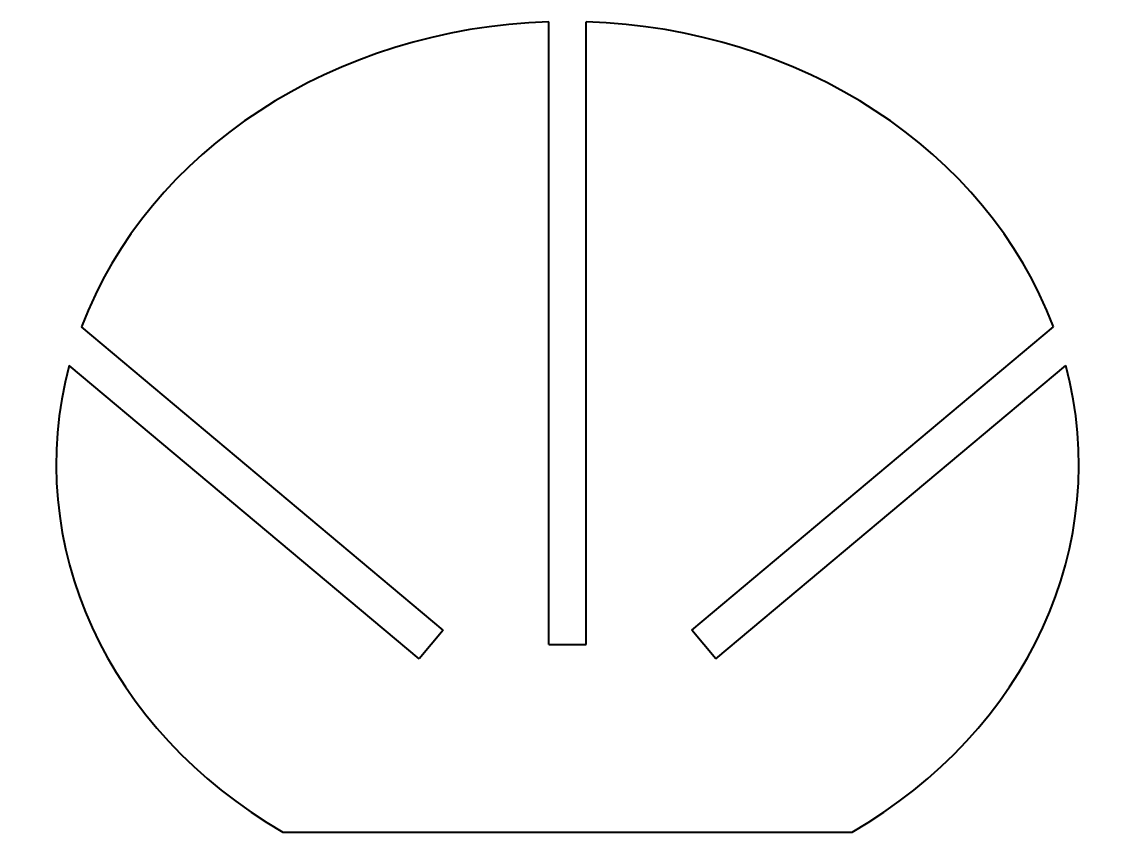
# Model space of a CAD drawing. Header units: inches. Extents: x -1.58 to 1.58, y -1.06 to 1.28.
import ezdxf

# ---------------------------------------------------------------- set-up
doc = ezdxf.new("R2010")
doc.units = ezdxf.units.IN
doc.header["$MEASUREMENT"] = 0
doc.layers.add('Visible', color=7, linetype='Continuous', lineweight=40)

msp = doc.modelspace()

# ---------------------------------------------------------------- linework, layer by layer
at = {"layer": 'Visible'}
for p, q in [((-0.0541, -0.521), (-0.0541, 1.2786)), ((0.0541, -0.521), (0.0541, 1.2786)), ((-0.3589, -0.4795), (-1.4036, 0.3971)), ((0.3589, -0.4795), (1.4036, 0.3971)), ((-0.4285, -0.5624), (-1.4392, 0.2857)), ((0.4285, -0.5624), (1.4392, 0.2857)), ((-0.3589, -0.4795), (-0.4285, -0.5624)), ((0.4285, -0.5624), (0.3589, -0.4795)), ((-0.0541, -0.521), (0.0541, -0.521)), ((-0.8218, -1.063), (0.8218, -1.063))]:
    msp.add_line(p, q, dxfattribs=at)
for start_param, end_param in [(1.607468, 2.826018), (0.315575, 1.534124), (2.91642, 4.122113), (5.302665, 6.508358)]:
    msp.add_ellipse((0, 0), major_axis=(1.4765, 0), ratio=0.866576, start_param=start_param, end_param=end_param, dxfattribs=at)

doc.saveas('drawing.dxf')
